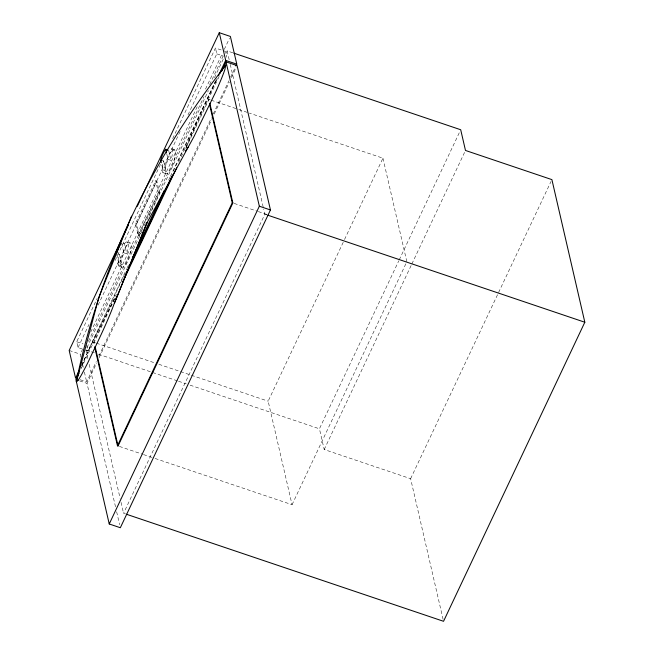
<?xml version="1.0" encoding="UTF-8"?>
<svg xmlns="http://www.w3.org/2000/svg" width="654" height="654" viewBox="0 0 654 654"><rect width="100%" height="100%" fill="white"/><g stroke="black" fill="none" stroke-linecap="round" stroke-linejoin="round"><path stroke-width="0.49" stroke-dasharray="3.27 2.45" d="M186.03 147.927L186.382 146.937M186.562 146.439L199.372 115.995L214.25 84.26A166.59 44.603 -71.3 0 1 215.714 81.358L216.449 79.927M81.815 365.431L83.622 361.18M81.873 365.324L84.783 358.523A166.59 44.603 -71.3 0 1 86.181 355.367L91.715 343.325M83.851 360.648L84.783 358.523M82.551 349.113L78.039 347.585L76.698 341.756L97.201 298.347M115.096 260.472L160.475 164.407M172.689 138.55L215.452 48.028L225.377 51.38L226.725 57.209M145.368 222.818L139.359 235.546L138.19 235.146L135.501 223.488L155.685 180.757L156.846 181.158L159.543 192.824L145.801 221.91M78.039 347.585L88.952 324.498M98.116 305.099L181.019 129.598M188 114.818L216.801 53.857L215.452 48.028M139.359 235.546L136.661 223.881L156.846 181.158M80.957 357.174L80.27 354.206L82.453 349.588M90.743 332.036L198.088 104.803M205.511 89.099L222.523 53.072M224.273 49.377L229.505 38.292M138.19 235.146L158.374 192.423L155.685 180.757M88.364 341.413L203.999 96.637M209.672 84.628L223.194 55.999M87.865 358.629L85.862 349.964L142.114 230.887M149.087 216.122L208.397 90.587M214.496 77.662L224.093 57.356M225.834 53.661L227.142 50.898L232.938 52.851M86.165 350.331L87.963 350.936L126.802 268.729M127.236 267.805L128.544 265.034M168.691 180.063L169.999 177.291M170.432 176.367L215.379 81.227M81.685 365.234L124.448 274.713M173.318 171.25L216.956 78.881M81.08 368.684L116.265 294.194M178.681 162.078L219.131 76.453M114.671 299.009L94.151 342.434L94.846 345.426M185.81 148.409L208.945 99.441L209.403 101.435M80.197 379.729L86.663 381.911L96.269 361.588M98.885 356.046L211.471 117.728M213.212 114.033L228.925 80.777M230.666 77.082L235.473 66.921M115.505 506.817L87.007 383.367L96.547 363.166M99.106 357.746L211.602 119.625M214.218 114.082L229.284 82.191M231.418 77.671L236.315 67.305M125.503 513.93L123.565 513.276L264.845 214.21L263.701 209.231M155.088 458.47L292.052 504.708L268.156 401.18L344.102 240.419M344.535 239.495L382.942 158.186L249.444 113.117M443.085 619.322L410.622 478.695L324.204 449.519L319.422 428.811L398.785 260.815M399.218 259.891L459.394 132.517M292.052 504.708L405.971 263.562M324.204 449.519L411.415 264.911M411.848 263.987L464.61 152.3M410.622 478.695L551.028 181.469M92.157 342.385L113.665 300.17M215.714 81.358L217.668 77.581L217.422 78.047M113.771 299.982L114.425 298.87M216.801 53.857L223.112 55.991M210.212 99.874L208.364 99.245L209.28 103.226M211.136 100.185L237.835 109.193M238.8 109.52L248.479 112.79M171.536 148.605L174.463 149.586A12.794 3.425 -71.3 0 1 170.669 169.141A12.794 3.425 -71.3 0 1 165.429 166.141A12.794 3.425 -71.3 0 1 174.438 149.57M172.304 149.954L175.223 150.935M166.754 153.845L168.029 159.355L170.947 160.344A12.794 3.425 -71.3 0 0 170.146 148.769M161.383 160.181L163.574 160.925A12.794 3.425 -71.3 0 0 165.903 171.029L162.985 170.04L161.497 163.614M162.977 172.664L165.895 173.653M234.189 203.427L257.341 211.242M258.305 211.569L266.987 214.496M264.845 214.21L266.783 214.855M158.374 192.423L159.543 192.824M135.501 223.488L136.661 223.881M127.391 242.062L130.31 243.051A12.794 3.425 -71.3 0 1 126.516 262.606A12.794 3.425 -71.3 0 1 121.276 259.605A12.794 3.425 -71.3 0 1 130.285 243.035M123.876 252.82L126.794 253.801L124.464 243.705L121.546 242.716L123.876 252.82A12.794 3.425 -71.3 0 1 118.832 263.497L121.75 264.486A12.794 3.425 -71.3 0 1 119.42 254.381L117.957 253.891M118.063 264.772L120.982 265.761M118.832 266.129L121.75 267.11M95.419 342.868L93.571 342.238L94.258 345.23M96.342 343.178L154.965 362.97M158.84 364.278L268.156 401.18M76.698 341.756L83.009 343.89M85.862 349.964L94.552 352.898M98.411 354.198L177.553 380.914M178.517 381.241L186.235 383.849M190.093 385.157L319.422 428.811M69.177 350.462L80.27 354.206M79.608 380.873L87.007 383.367M119.396 446.42L142.547 454.236M143.512 454.563L154.123 458.143M382.942 158.186L406.845 261.714M227.142 50.898L229.366 60.52M230.257 64.37L263.472 208.242M168.618 150.24L170.947 160.344M163.574 160.925L165.903 171.029M119.42 254.381L121.75 264.486M116.714 254.316L118.832 263.497M86.622 345.108L87.963 350.936M89.197 364.401L120.123 498.356M121.039 502.337L123.565 513.276M82.551 364.098L83.467 368.063M84.382 372.02L86.663 381.911M116.649 511.796L119.641 524.737M80.941 367.548A67.207 17.993 -71.3 0 1 81.153 367.025M168.029 159.355A12.794 3.425 -71.3 0 1 162.985 170.04M124.464 243.705A12.794 3.425 -71.3 0 1 126.794 253.801"/><path stroke-width="0.98" d="M116.919 295.951C109.431 318.49 98.067 340.865 87.857 362.618A166.59 44.603 -71.3 0 1 86.393 365.512L82.51 372.903A67.207 17.993 -71.3 0 1 80.507 376.483L79.804 377.644A28.474 7.619 -71.3 0 1 78.022 380.415M76.387 381.813L98.819 297.398L131.536 216.155M76.739 379.042L77.188 377.53A27.664 7.407 -71.3 0 1 78.758 373.091L78.856 372.829M79.257 371.774L79.355 371.513A67.207 17.993 -71.3 0 1 79.461 371.243M114.507 303.17L146.97 222.752L115.995 299.197M128.519 224.837L69.177 350.462L75.57 378.167L79.502 369.853M137.25 206.362L219.286 32.7L230.38 36.444L236.781 64.149L235.906 65.997M132.304 258.085L164.154 190.649M219.139 74.262L225.687 60.405L219.286 32.7M78.921 373.238L75.913 379.622L109.234 523.977L120.328 527.729L270.445 209.967L237.116 65.604L226.022 61.86L221.714 70.984M125.87 273.871L172.566 175.01M122.527 282.381L176.645 167.816M209.86 103.422L232.849 202.969L118.055 445.963L117.467 445.766L232.26 202.773L209.509 104.223M109.234 523.977L259.344 206.214L226.022 61.86M233.903 53.178L460.702 129.745L465.484 150.453L551.902 179.621L584.823 322.234L443.543 621.3L126.467 514.257M218.632 75.75L218.877 75.3M146.7 223.325L194.303 135.95L215.926 91.503A166.59 44.603 -71.3 0 0 217.332 88.347L220.954 79.853A67.207 17.993 -71.3 0 0 222.752 75.365L223.357 73.788A27.664 7.407 -71.3 0 0 224.927 69.349L225.802 65.245A851.255 752.304 -13 0 0 76.314 381.65M188.336 146.888L185.409 151.238M222.303 69.226L221.608 70.395A67.207 17.993 -71.3 0 0 219.834 73.534M224.085 66.479L225.638 64.999M78.022 380.391L76.485 381.879M225.687 60.405L236.781 64.149M161.285 162.691L160.647 159.936A12.794 3.425 -71.3 0 1 165.699 149.259L167.89 149.995M259.344 206.214L270.445 209.967M232.26 202.773L232.849 202.969M267.748 215.182L584.823 322.234M165.699 149.259L166.541 152.93M95.075 346.416L118.055 445.963M94.716 347.217L117.467 445.766M222.303 69.242A28.474 7.619 -71.3 0 1 224.085 66.455M116.502 253.4A12.794 3.425 -71.3 0 1 121.137 243.255"/></g></svg>
